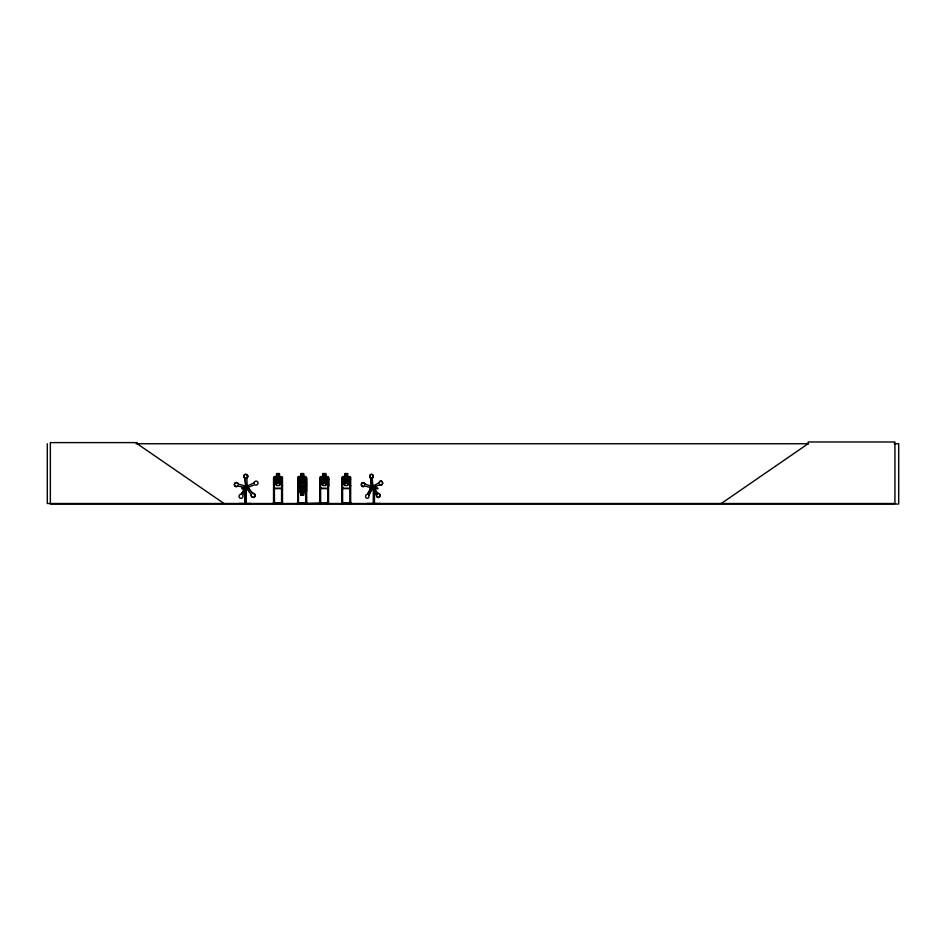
<?xml version="1.0" encoding="UTF-8"?>
<svg xmlns="http://www.w3.org/2000/svg" width="946" height="946" viewBox="0 0 946 946"><rect width="100%" height="100%" fill="white"/><g stroke="black" fill="none" stroke-linecap="round" stroke-linejoin="round"><path stroke-width="1.42" d="M379.192 482.827L372.488 486.185L372.984 487.58L379.854 484.683A2.01 1.738 -90 0 0 382.456 484.045A2.01 1.738 -90 0 0 381.451 481.195A2.01 1.738 -90 0 0 379.192 482.827A2.01 1.738 -90 0 1 381.333 481.195A2.01 1.738 -90 0 1 382.338 484.045A2.01 1.738 -90 0 1 379.724 484.683L379.689 484.494M254.249 483.099L254.19 482.827A2.01 1.939 -90 0 1 256.709 481.195A2.01 1.939 -90 0 1 257.82 484.045A2.01 1.939 -90 0 1 254.912 484.683L247.391 487.58L246.847 486.185L254.249 482.827M373.173 476.737L373.197 476.252A2.058 1.786 -90 0 0 370.406 474.691A2.058 1.786 -90 0 0 370.643 478.25L372.428 478.085L373.102 475.743M245.724 486.35L245.097 478.286L245.653 486.35L247.178 486.244L246.847 478.061A2.01 1.939 -90 0 0 247.154 474.998A2.01 1.939 -90 0 0 244.186 475.223A2.01 1.939 -90 0 0 244.919 478.203L246.835 478.085L247.592 475.743M247.675 476.737L247.698 476.252A2.058 1.987 -90 0 0 244.588 474.691A2.058 1.987 -90 0 0 244.86 478.25M371.471 487.722L371.778 486.256L364.718 484.021A2.01 1.738 90 0 0 362.283 482.767A2.01 1.738 90 0 0 361.644 485.759A2.01 1.738 90 0 0 364.305 485.972L371.471 487.722L370.702 478.203M373.173 476.772L372.227 478.179L372.724 486.244L371.423 486.35L371.045 478.286M247.663 476.772L246.847 478.061M282.487 485.558L281.47 488.503L274.506 488.503L273.595 485.558M297.706 483.134L298.723 480.178L305.688 480.178L306.61 483.134M297.813 483.146L298.794 480.284M328.605 485.546L327.612 488.408L320.789 488.408M350.682 485.558L349.665 488.503L342.7 488.503L341.778 485.558M273.37 503.438L273.441 502.633L274.446 502.633M296.997 503.449L297.411 503.024M376.756 494.498L372.05 488.231L373.055 487.261L377.75 493.528L373.173 487.261L372.18 488.231L376.52 494.746A2.01 1.738 -90 0 0 377.856 497.407A2.01 1.738 -90 0 0 379.902 495.42A2.01 1.738 -90 0 0 377.856 493.445M247.533 487.261L246.362 488.231L251.34 494.746A2.01 1.939 -90 0 0 252.83 497.407A2.01 1.939 -90 0 0 255.113 495.42A2.01 1.939 -90 0 0 252.889 493.445L247.474 487.261L252.641 493.528M367.604 494.38L371.234 487.415L372.251 487.876L368.727 495.397A2.01 1.738 -90 0 1 367.852 498.246A2.01 1.738 -90 0 1 365.594 496.626A2.01 1.738 -90 0 1 367.379 494.332L372.251 487.876L371.459 488.668M303.536 495.018L303.548 492.05L305.026 491.057L305.026 485.523L303.536 483.146L303.536 477.635L302.117 480.343C301.112 475.838 297.612 477.612 301.538 481.017L299.563 484.435L301.549 487.663C297.683 491.08 301.005 492.89 302.2 488.349C303.098 492.7 306.752 491.258 302.779 487.675C306.93 483.43 303.264 482.543 302.152 487.024C299.362 479.492 298.416 488.999 302.164 481.668C303.359 486.138 306.871 485.251 302.755 481.029L304.636 477.624L300.769 477.635L300.769 483.17L299.291 485.523L299.291 491.057L300.769 492.05L300.781 495.018M303.536 485.546L305.026 483.17L305.026 477.635L303.536 476.642L303.536 473.674L300.769 473.674L300.769 476.642L299.291 477.635L299.291 483.17L300.769 485.546L300.769 491.057L303.536 491.057L303.536 485.523L300.769 485.546M367.486 494.38L371.234 487.415L372.346 488.207L368.845 495.397M297.742 502.633L297.754 503.509L297.706 477.6L298.652 476.548L300.674 476.548L300.674 473.579L303.642 473.579L303.642 476.548L305.558 476.548L306.61 477.588L306.61 491.092L305.664 492.145L298.759 492.145L297.706 491.104M297.706 477.6L298.652 476.548M305.617 492.05L306.504 491.045M322.87 473.674L325.637 473.674L325.637 476.642L327.115 477.635L327.115 483.17L325.637 485.546L322.87 485.546L321.38 483.17L321.38 477.635L322.87 476.642L322.775 473.579L325.731 473.579L325.731 476.548L327.659 476.548L328.7 477.588L328.7 485.558L327.683 488.503L320.718 488.503L319.807 485.558L319.807 477.6L320.753 476.548L322.775 476.548M319.902 477.647L320.789 476.642L327.612 476.642L328.605 477.635L328.51 503.509M245.558 488.668L246.74 488.207L242.708 495.397A2.01 1.939 -90 0 1 241.537 498.246A2.01 1.939 -90 0 1 239.019 496.626A2.01 1.939 -90 0 1 241.005 494.332L246.445 487.876L245.511 487.415L241.254 494.38L245.511 487.415L246.445 487.876M375.184 487.462L375.195 486.812M721.254 503.509L808.097 443.745L808.097 441.983L894.928 441.983L894.928 503.509L47.3 503.509L47.3 443.745M341.506 503.449L342.641 502.633M377.631 493.528L377.974 493.445A2.01 1.738 -90 0 1 380.02 495.42A2.01 1.738 -90 0 1 377.986 497.407A2.01 1.738 -90 0 1 376.65 494.746M136.082 443.745L808.546 443.745M894.266 443.745L898.7 443.745L898.7 504.017L50.351 504.017L50.351 442.61L137.194 442.61L137.194 443.745L224.025 503.509M279.425 473.674L276.658 473.674L276.658 476.642L275.18 477.635L275.18 483.17L276.658 485.546L279.425 485.546L280.915 483.17L280.915 477.635L279.425 476.642L279.531 473.579L276.563 473.579L276.563 476.548L274.541 476.548L273.595 477.6L273.536 503.509M347.608 473.674L344.841 473.674L344.841 476.642L343.363 477.635L343.363 483.17L344.841 485.546L347.608 485.546L349.098 483.17L349.098 477.635L347.608 476.642L347.714 473.579L344.746 473.579L344.746 476.548L342.724 476.548L341.778 477.6L341.825 503.509M279.531 476.548L281.447 476.548L282.487 477.588L282.487 503.509M347.714 476.548L349.63 476.548L350.682 477.588L350.67 503.509M298.7 476.642L305.523 476.642M342.771 476.642L349.594 476.642L350.576 477.635M372.227 478.179L372.488 486.185M273.536 479.409L274.352 479.409L274.446 503.509M282.393 479.409L281.577 479.409L281.577 503.509M297.647 479.409L298.475 479.409L298.475 503.509M306.504 479.409L305.676 479.409L305.676 503.509M328.605 479.409L327.789 479.409L327.694 503.509M341.731 479.409L342.547 479.409L342.641 503.509M350.576 479.409L349.76 479.409L349.854 503.509M300.769 483.17L303.536 483.146M245.96 486.055L244.021 486.055L244.021 488.195M373.859 486.055L374.545 486.055L374.545 488.195M245.428 488.195L241.88 488.195L241.88 488.822L248.999 488.822L248.999 488.195L247.828 488.822M274.588 488.408L281.4 488.408M298.7 488.408L305.523 488.408L306.504 485.546L305.582 488.503L298.617 488.503L297.706 485.558L298.629 488.503M349.594 488.408L342.771 488.408L341.873 485.546L341.873 477.647M282.487 502.633L281.482 502.633L281.482 503.509M297.552 502.633L298.558 502.633L298.558 503.509M319.653 502.633L320.659 502.633L320.659 503.509L320.564 479.409L319.748 479.409L319.653 503.509M327.694 502.633L328.818 503.449M350.67 502.633L349.665 502.633L349.665 503.509M274.446 502.882L281.482 502.882M298.558 502.882L305.593 502.882M327.694 502.882L306.279 503.509M342.641 502.882L349.665 502.882M239.208 503.509L251.198 503.509M306.504 477.635L306.776 503.438L305.582 502.633L305.593 503.509M367.107 503.509L380.481 503.509M372.251 487.876L372.464 488.207M282.393 477.635L281.4 476.642L274.588 476.642L273.69 477.647L273.69 485.546M375.68 488.195L375.68 486.055L374.994 486.055L374.994 488.195M375.467 488.195L375.467 488.822M374.474 488.822L374.474 503.39M374.249 488.822L374.249 503.39M373.611 490.276L373.611 503.39M373.386 490.276L373.386 503.39M350.481 502.633L350.481 503.509M342.452 502.633L342.452 503.509M327.884 502.633L327.884 503.509M319.843 502.633L319.843 503.509M303.642 492.145L303.642 495.113L300.674 495.113L300.674 492.145M297.813 477.647L297.813 491.057M282.298 502.633L282.298 503.509M274.257 502.633L274.257 503.509M246.043 488.822L246.043 503.39M245.605 488.822L245.605 503.39M245.274 491.731L245.274 503.39M244.955 486.055L244.955 488.195M244.837 490.276L244.837 503.39M244.6 486.055L244.6 488.195M244.375 486.055L244.375 488.195M243.051 488.195L243.051 488.822M371.281 488.384A1.762 1.525 -90 0 1 371.896 485.499A1.762 1.525 -90 0 1 373.895 487.367A1.762 1.525 -90 0 1 371.589 488.668M364.435 485.972A2.01 1.738 -90 0 1 361.774 485.759A2.01 1.738 -90 0 1 362.413 482.767A2.01 1.738 -90 0 1 364.849 484.021M370.82 478.203A2.01 1.738 -90 0 1 370.182 475.223A2.01 1.738 -90 0 1 372.83 474.998A2.01 1.738 -90 0 1 372.558 478.061M237.777 485.972A2.01 1.939 -90 0 1 234.821 485.759A2.01 1.939 -90 0 1 235.53 482.767A2.01 1.939 -90 0 1 238.25 484.021M252.83 493.445A2.01 1.939 -90 0 1 255.113 495.42A2.01 1.939 -90 0 1 252.901 497.407A2.01 1.939 -90 0 1 251.411 494.746M245.984 486.256L245.558 487.722L237.718 485.972A2.01 1.939 -90 0 1 234.75 485.759A2.01 1.939 -90 0 1 235.471 482.767A2.01 1.939 -90 0 1 238.179 484.021L245.984 486.256M280.643 484.435L279.685 484.529L278.053 481.668C276.776 486.185 273.37 485.215 277.426 481.017C273.5 477.612 277.001 475.838 278.006 480.343C279.129 476.075 282.665 476.973 278.644 481.029L280.643 484.435M326.855 484.435L325.838 484.447L324.265 481.668C323.142 486.149 319.488 485.263 323.627 481.017C319.701 477.612 323.201 475.838 324.218 480.343C325.341 476.075 328.877 476.973 324.856 481.029L326.855 484.435M348.826 484.435L347.868 484.529L346.236 481.668C345.124 486.149 341.459 485.263 345.609 481.017C341.683 477.612 345.184 475.838 346.189 480.343C347.312 476.075 350.86 476.973 346.839 481.029L348.826 484.435M278.928 474.171L277.154 474.171L277.154 475.164L278.928 475.164L278.928 474.171M303.051 474.171L301.266 474.171L301.266 475.164L303.051 475.164L303.051 474.171M325.14 474.171L323.366 474.171L323.366 475.164L325.14 475.164L325.14 474.171M347.123 474.171L345.337 474.171L345.337 475.164L347.123 475.164L347.123 474.171M279.425 477.635L276.658 477.635L276.658 483.17L279.425 483.17L279.425 477.635M325.637 477.635L322.87 477.635L322.87 483.17L325.637 483.17L325.637 477.635M347.608 477.635L344.841 477.635L344.841 483.17L347.608 483.17L347.608 477.635M377.726 488.195L370.134 488.195L370.134 488.822L377.726 488.822L377.726 488.195M303.051 493.528L301.266 493.528L301.266 494.522L303.051 494.522L303.051 493.528M373.363 488.089A1.762 1.525 -90 0 0 372.109 485.416A1.762 1.525 -90 0 0 370.726 488.006A1.762 1.525 -90 0 0 373.363 488.089M247.828 488.089A1.762 1.703 -90 0 0 246.421 485.416A1.762 1.703 -90 0 0 244.884 488.006A1.762 1.703 -90 0 0 247.828 488.089"/></g></svg>
